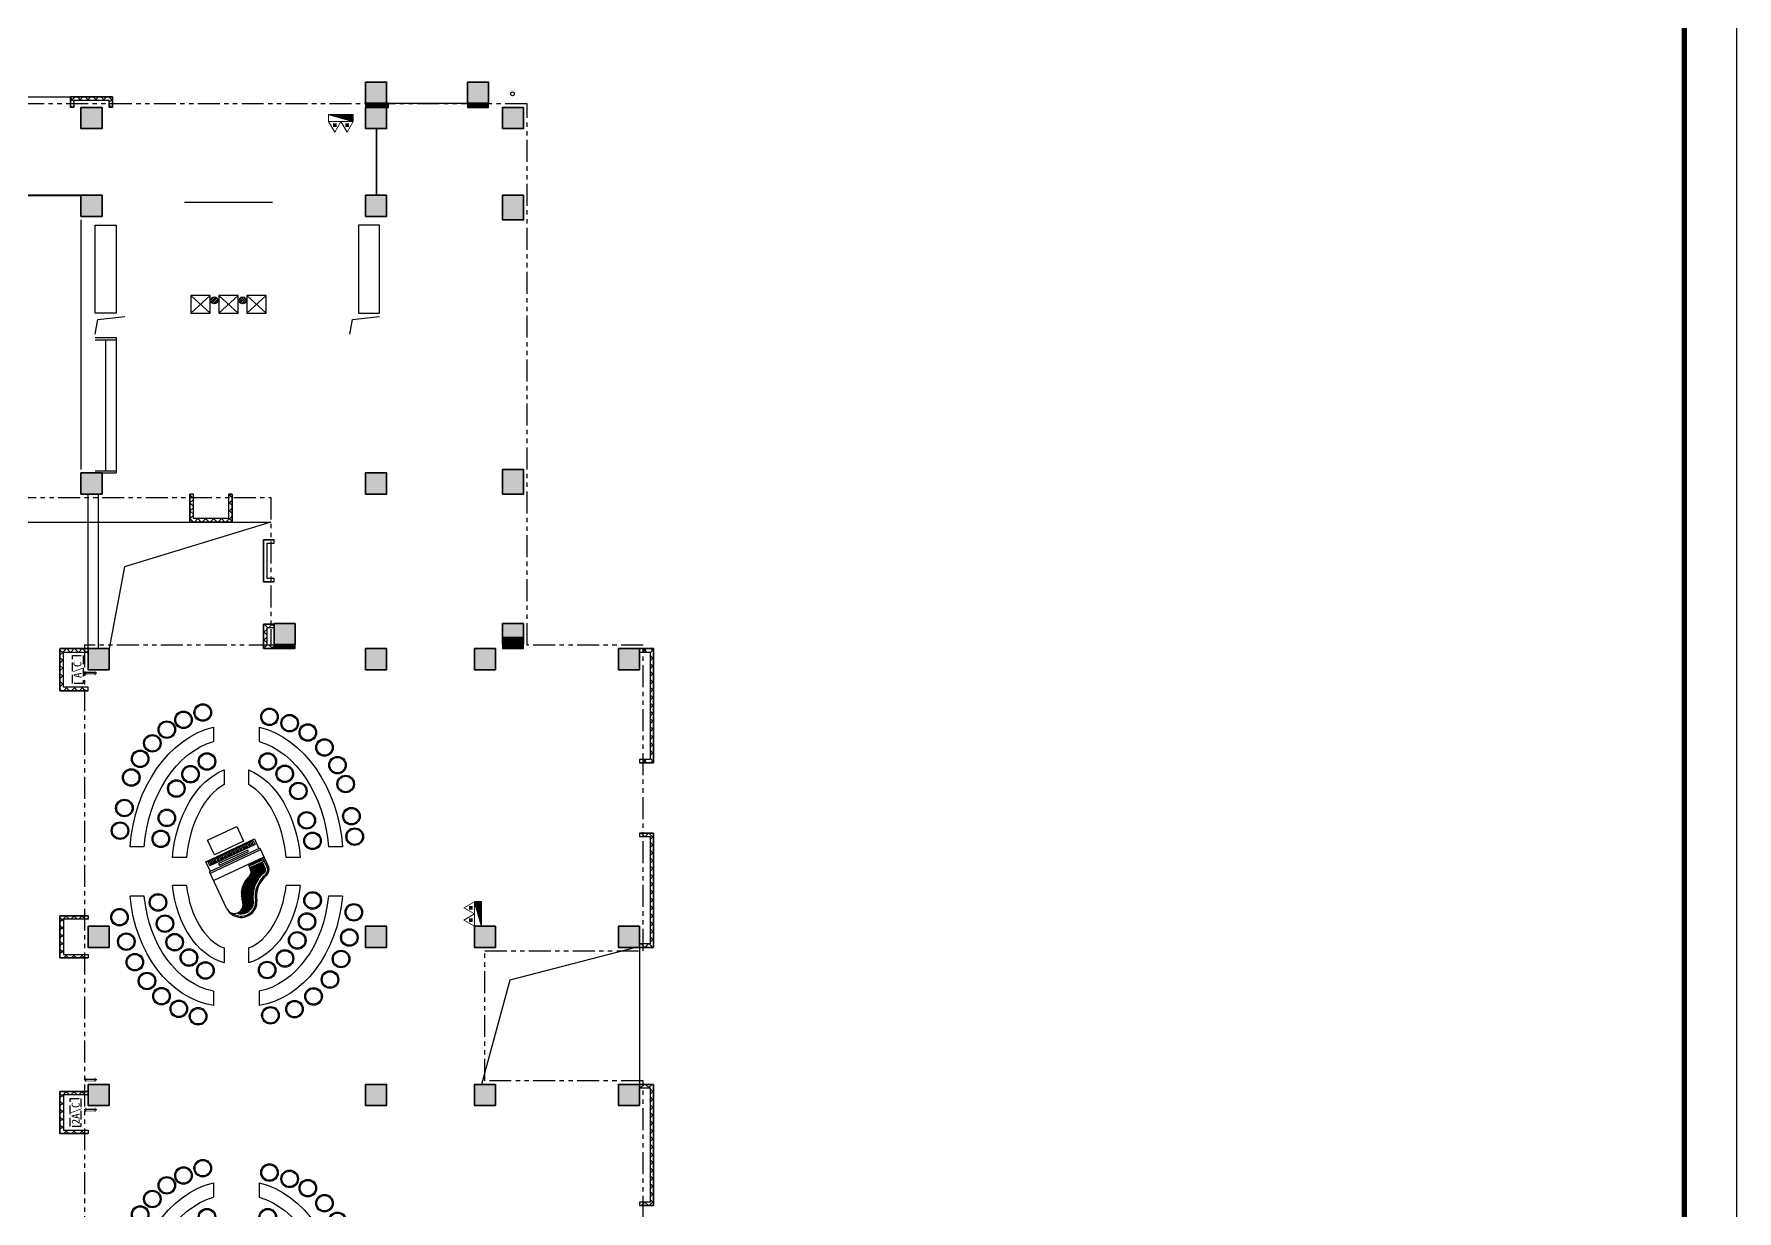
# Model space of a CAD drawing. Extents: x 196430 to 818205, y 904526 to 1974626.
# Drawn here: x 769727 to 818205, y 1511735 to 1545223 of the extents above; entities that cross this region are included whole.
import ezdxf

# ---------------------------------------------------------------- set-up
doc = ezdxf.new("R2010")
doc.units = 0
doc.header["$LTSCALE"] = 1000
doc.header["$MEASUREMENT"] = 0
for name, pattern in [('arch-1#教学楼$0$DASH', [0.35, 0.25, -0.1]), ('arch-1#教学楼$0$HIDDEN2', [4.7625, 3.175, -1.5875]), ('arch-1#教学楼$0$PHANTOM2', [1.25, 0.625, -0.125, 0.125, -0.125, 0.125, -0.125])]:
    doc.linetypes.add(name, pattern=pattern)
for name, color, linetype in [('arch', 8, 'Continuous'), ('arch-1#教学楼$0$1-家具', 8, 'Continuous'), ('arch-1#教学楼$0$_0', 8, 'Continuous'), ('arch-1#教学楼$0$A-FINI', 8, 'Continuous'), ('arch-1#教学楼$0$LATRINE', 8, 'Continuous'), ('arch-1#教学楼$0$LVTRY', 8, 'Continuous'), ('arch-1#教学楼$0$O-洞口', 8, 'Continuous'), ('arch-1#教学楼$0$WALL_METAL', 8, 'Continuous'), ('arch-1#教学楼$0$保温', 8, 'Continuous'), ('arch-1#教学楼$0$图层4', 8, 'Continuous'), ('arch-1#教学楼$0$挡烟垂壁', 8, 'Continuous'), ('arch-1#教学楼$0$条件', 8, 'Continuous'), ('arch-1#教学楼$0$柱填充', 8, 'Continuous'), ('arch-1#教学楼$0$污水标注', 8, 'Continuous'), ('arch-1#教学楼$0$设备标注', 8, 'Continuous'), ('FRAME', 7, 'Continuous')]:
    doc.layers.add(name, color=color, linetype=linetype)
for name, color, linetype, lineweight in [('arch-1#教学楼$0$AC', 8, 'arch-1#教学楼$0$HIDDEN2', 25), ('arch-1#教学楼$0$HV-fm', 8, 'Continuous', 18), ('arch-1#教学楼$0$PUB_TITLE', 8, 'Continuous', 25), ('arch-1#教学楼$0$WINDOW', 8, 'Continuous', 25), ('arch-1#教学楼$0$砼柱', 8, 'Continuous', 35), ('PUB_TITLE', 4, 'Continuous', 25)]:
    doc.layers.add(name, color=color, linetype=linetype, lineweight=lineweight)
doc.styles.add('arch-1#教学楼$0$_TCH_DYN', font='')
doc.styles.add('arch-1#教学楼$0$Standard', font='gbenor.shx', dxfattribs={"bigfont": 'gbcbig.shx'})
doc.styles.get('arch-1#教学楼$0$_TCH_DYN').set_extended_font_data('SimSun')
doc.linetypes.add('arch-1#教学楼$0$XH_LINE', pattern='A,2,-0.2,["XH",arch-1#教学楼$0$Standard,S=0.15,R=0,X=-0.15,Y=-0.08],-0.15', length=2.35)

# ---------------------------------------------------------------- blocks, each defined once
blk = doc.blocks.new('arch-1#教学楼$0$A$C229B5E25')
at = {"layer": 'arch-1#教学楼$0$LATRINE'}
for points in [[(0, 2150), (0, 1600), (500, 1600), (500, 2150), (0, 2150)], [(500, 2150), (0, 1600)], [(0, 2150), (500, 1600)], [(0, 1350), (0, 800), (500, 800), (500, 1350), (0, 1350)], [(500, 1350), (0, 800)], [(0, 1350), (500, 800)], [(0, 550), (0, 0), (500, 0), (500, 550), (0, 550)], [(500, 550), (0, 0)], [(0, 550), (500, 0)]]:
    blk.add_lwpolyline(points, dxfattribs=at)
blk = doc.blocks.new('arch-1#教学楼$0$GPS_ws_dlpm')
for p, q in [((-100, 9), (-9, 100)), ((-93, -37), (37, 93)), ((-71, -71), (71, 71)), ((-35, -94), (94, 35)), ((11, -99), (99, -11))]:
    blk.add_line(p, q)
blk.add_circle((0, 0), 100)
blk = doc.blocks.new('arch-1#教学楼$0$yyjs')
at = {"layer": 'arch-1#教学楼$0$1-家具'}
for p, q in [((6691023, 1324745), (6691023, 1324343)), ((6692423, 1324745), (6692423, 1324343)), ((6691323, 1323541), (6691323, 1323139)), ((6692123, 1323541), (6692123, 1323139)), ((6691061, 1322387), (6691590, 1322634)), ((6691314, 1322505), (6691981, 1321078)), ((6691330, 1322470), (6691606, 1322599)), ((6691378, 1322487), (6691424, 1322509)), ((6691424, 1322509), (6691614, 1322103)), ((6691449, 1322456), (6691633, 1322542)), ((6691708, 1322547), (6691461, 1322431)), ((6691736, 1322532), (6691471, 1322408)), ((6691755, 1322512), (6691482, 1322385)), ((6691772, 1322492), (6691493, 1322362)), ((6687611, 1322371), (6688017, 1322371)), ((6688830, 1322071), (6689249, 1322071)), ((6690795, 1322234), (6691072, 1322364)), ((6691441, 1320854), (6690795, 1322234)), ((6690840, 1322199), (6690955, 1322253)), ((6691442, 1320911), (6690840, 1322199)), ((6690859, 1322159), (6690974, 1322213)), ((6690878, 1322119), (6690993, 1322172)), ((6690896, 1322078), (6691012, 1322132)), ((6690915, 1322038), (6691030, 1322092)), ((6690934, 1321998), (6691049, 1322052)), ((6690953, 1321958), (6691068, 1322011)), ((6690955, 1322253), (6691557, 1320964)), ((6691061, 1322387), (6691728, 1320960)), ((6691107, 1322408), (6691774, 1320981)), ((6691155, 1322066), (6691109, 1322044)), ((6691109, 1322044), (6691496, 1321216)), ((6691542, 1321238), (6691155, 1322066)), ((6691357, 1322413), (6691403, 1322434)), ((6691415, 1322409), (6691369, 1322388)), ((6691568, 1322081), (6691378, 1322487)), ((6691425, 1322386), (6691379, 1322365)), ((6691436, 1322363), (6691390, 1322342)), ((6691447, 1322340), (6691401, 1322319)), ((6691458, 1322317), (6691412, 1322296)), ((6691468, 1322294), (6691422, 1322273)), ((6691479, 1322271), (6691433, 1322250)), ((6691490, 1322248), (6691444, 1322227)), ((6691501, 1322225), (6691455, 1322204)), ((6691511, 1322202), (6691465, 1322181)), ((6691522, 1322179), (6691476, 1322158)), ((6691533, 1322156), (6691487, 1322135)), ((6691544, 1322133), (6691498, 1322112)), ((6691790, 1322473), (6691504, 1322339)), ((6691554, 1322110), (6691508, 1322089)), ((6691809, 1322453), (6691514, 1322316)), ((6691565, 1322087), (6691519, 1322066)), ((6691522, 1322060), (6691635, 1322113)), ((6691828, 1322435), (6691525, 1322293)), ((6691848, 1322416), (6691536, 1322270)), ((6691870, 1322398), (6691547, 1322247)), ((6691892, 1322380), (6691557, 1322224)), ((6691915, 1322363), (6691568, 1322201)), ((6691939, 1322346), (6691579, 1322178)), ((6691964, 1322330), (6691590, 1322155)), ((6691990, 1322314), (6691600, 1322132)), ((6692017, 1322299), (6691611, 1322109)), ((6692046, 1322284), (6691740, 1322141)), ((6692076, 1322270), (6691785, 1322134)), ((6692107, 1322256), (6691817, 1322121)), ((6692140, 1322244), (6691842, 1322105)), ((6692175, 1322232), (6691863, 1322086)), ((6692212, 1322222), (6691881, 1322067)), ((6692252, 1322212), (6691900, 1322048)), ((6692295, 1322204), (6691921, 1322029)), ((6692341, 1322198), (6691943, 1322011)), ((6692392, 1322194), (6691965, 1321994)), ((6692450, 1322192), (6691990, 1321977)), ((6692517, 1322196), (6692015, 1321961)), ((6692599, 1322206), (6692042, 1321946)), ((6692653, 1322203), (6692071, 1321931)), ((6692690, 1322193), (6692102, 1321918)), ((6692722, 1322179), (6692134, 1321905)), ((6692750, 1322165), (6692170, 1321893)), ((6692775, 1322148), (6692208, 1321883)), ((6692798, 1322131), (6692250, 1321875)), ((6692818, 1322112), (6692297, 1321869)), ((6692837, 1322093), (6692350, 1321866)), ((6692853, 1322073), (6692415, 1321868)), ((6692868, 1322051), (6692502, 1321880)), ((6692881, 1322030), (6692630, 1321912)), ((6692893, 1322007), (6692688, 1321911)), ((6693897, 1322071), (6694316, 1322071)), ((6695129, 1322371), (6695536, 1322371)), ((6690972, 1321917), (6691087, 1321971)), ((6690991, 1321877), (6691106, 1321931)), ((6691009, 1321837), (6691124, 1321891)), ((6691028, 1321796), (6691143, 1321850)), ((6691047, 1321756), (6691162, 1321810)), ((6691066, 1321716), (6691181, 1321770)), ((6691085, 1321676), (6691200, 1321729)), ((6691104, 1321635), (6691219, 1321689)), ((6691122, 1321595), (6691237, 1321649)), ((6691141, 1321555), (6691256, 1321609)), ((6691160, 1321515), (6691275, 1321568)), ((6691179, 1321474), (6691294, 1321528)), ((6692902, 1321983), (6692732, 1321904)), ((6692911, 1321959), (6692767, 1321892)), ((6692917, 1321934), (6692796, 1321877)), ((6692922, 1321908), (6692820, 1321861)), ((6692924, 1321882), (6692841, 1321843)), ((6692925, 1321854), (6692859, 1321823)), ((6692924, 1321825), (6692874, 1321802)), ((6692920, 1321795), (6692887, 1321780)), ((6692912, 1321764), (6692897, 1321757)), ((6687611, 1321071), (6688017, 1321071)), ((6688830, 1321371), (6689249, 1321371)), ((6691198, 1321434), (6691313, 1321488)), ((6691216, 1321394), (6691332, 1321448)), ((6691235, 1321354), (6691350, 1321407)), ((6691254, 1321313), (6691369, 1321367)), ((6691273, 1321273), (6691388, 1321327)), ((6691292, 1321233), (6691407, 1321287)), ((6691311, 1321192), (6691426, 1321246)), ((6691329, 1321152), (6691444, 1321206)), ((6691348, 1321112), (6691463, 1321166)), ((6691367, 1321072), (6691482, 1321125)), ((6691386, 1321031), (6691501, 1321085)), ((6691405, 1320991), (6691520, 1321045)), ((6691496, 1321216), (6691542, 1321238)), ((6692763, 1321444), (6691728, 1320960)), ((6693897, 1321371), (6694316, 1321371)), ((6695129, 1321071), (6695536, 1321071)), ((6691424, 1320951), (6691539, 1321005)), ((6691717, 1320983), (6691441, 1320854)), ((6691442, 1320911), (6691557, 1320964)), ((6691323, 1320303), (6691323, 1319901)), ((6692123, 1320303), (6692123, 1319901)), ((6691023, 1319098), (6691023, 1318697)), ((6692423, 1319098), (6692423, 1318697))]:
    blk.add_line(p, q, dxfattribs=at)
for points in [[(6690982, 1322195), (6690913, 1322163)], [(6691020, 1322115), (6690951, 1322083)], [(6691057, 1322034), (6690988, 1322002)], [(6691076, 1321994), (6691007, 1321962)], [(6691098, 1321948), (6691029, 1321916)], [(6691133, 1321873), (6691063, 1321841)], [(6691170, 1321793), (6691101, 1321760)], [(6691192, 1321747), (6691123, 1321714)], [(6691229, 1321666), (6691160, 1321634)], [(6691264, 1321591), (6691195, 1321559)], [(6691283, 1321551), (6691214, 1321519)], [(6691302, 1321511), (6691233, 1321479)], [(6691342, 1321425), (6691273, 1321392)], [(6691377, 1321350), (6691308, 1321318)], [(6691399, 1321304), (6691330, 1321272)], [(6691436, 1321223), (6691367, 1321191)], [(6691471, 1321148), (6691402, 1321116)], [(6691493, 1321102), (6691424, 1321070)], [(6691528, 1321028), (6691459, 1320995)]]:
    blk.add_lwpolyline(points, dxfattribs=at)
blk.add_lwpolyline([(6690829, 1320904), (6690441, 1321732), (6690856, 1321926), (6691243, 1321098)], close=True, dxfattribs=at)
for centre, radius in [((6689232, 1324834), 250), ((6689232, 1324834), 220), ((6690147, 1324998), 250), ((6690147, 1324998), 220), ((6690728, 1325092), 250), ((6690728, 1325092), 220), ((6692881, 1325066), 250), ((6692881, 1325066), 220), ((6693599, 1324940), 250), ((6693599, 1324940), 220), ((6694210, 1324703), 250), ((6694210, 1324703), 220), ((6688193, 1324230), 250), ((6688193, 1324230), 220), ((6688693, 1324601), 250), ((6688693, 1324601), 220), ((6694795, 1324388), 250), ((6694795, 1324388), 220), ((6687765, 1323758), 250), ((6687765, 1323758), 220), ((6690265, 1323726), 250), ((6690265, 1323726), 220), ((6690848, 1323891), 250), ((6690848, 1323891), 220), ((6692543, 1323892), 250), ((6692543, 1323892), 220), ((6693146, 1323732), 250), ((6693146, 1323732), 220), ((6695275, 1323920), 250), ((6695275, 1323920), 220), ((6687501, 1323238), 250), ((6689430, 1323487), 250), ((6689430, 1323487), 220), ((6693681, 1323456), 250), ((6693681, 1323456), 220), ((6695636, 1323377), 250), ((6695636, 1323377), 220), ((6687501, 1323238), 220), ((6688942, 1323100), 250), ((6688942, 1323100), 220), ((6694194, 1323106), 250), ((6694194, 1323106), 220), ((6687321, 1322665), 250), ((6687321, 1322665), 220), ((6688591, 1322616), 250), ((6688591, 1322616), 220), ((6694523, 1322600), 250), ((6694523, 1322600), 220), ((6695812, 1322692), 250), ((6695812, 1322692), 220), ((6688590, 1320886), 250), ((6688590, 1320886), 220), ((6694536, 1320841), 250), ((6694536, 1320841), 220), ((6687197, 1320766), 250), ((6687197, 1320766), 220), ((6688953, 1320416), 250), ((6688953, 1320416), 220), ((6694170, 1320372), 250), ((6694170, 1320372), 220), ((6695840, 1320633), 250), ((6695840, 1320633), 220), ((6687405, 1320216), 250), ((6687405, 1320216), 220), ((6689361, 1320015), 250), ((6689361, 1320015), 220), ((6693733, 1319966), 250), ((6693733, 1319966), 220), ((6695628, 1320083), 250), ((6695628, 1320083), 220), ((6687684, 1319743), 250), ((6687684, 1319743), 220), ((6690196, 1319744), 250), ((6690196, 1319744), 220), ((6690791, 1319571), 250), ((6690791, 1319571), 220), ((6692600, 1319492), 250), ((6692600, 1319492), 220), ((6693205, 1319690), 250), ((6693205, 1319690), 220), ((6695268, 1319590), 250), ((6695268, 1319590), 220), ((6688073, 1319331), 250), ((6688073, 1319331), 220), ((6688513, 1318983), 250), ((6688513, 1318983), 220), ((6694835, 1319178), 250), ((6694835, 1319178), 220), ((6689047, 1318730), 250), ((6689047, 1318730), 220), ((6689914, 1318535), 250), ((6689914, 1318535), 220), ((6690557, 1318411), 250), ((6690557, 1318411), 220), ((6693022, 1318396), 250), ((6693022, 1318396), 220), ((6693716, 1318590), 250), ((6693716, 1318590), 220), ((6694300, 1318833), 250), ((6694300, 1318833), 220)]:
    blk.add_circle(centre, radius, dxfattribs=at)
for centre, radius, start, end in [((6691677, 1322453), 200, 43.8963, 115.6065), ((6691677, 1322453), 162, 43.8963, 115.6065), ((6691677, 1322453), 98.6, 43.8963, 115.6065), ((6692439, 1323084), 891, 218.4871, 279.3279), ((6692439, 1323084), 828, 218.4871, 279.3279), ((6692439, 1323084), 790, 218.4871, 279.3279), ((6691733, 1321959), 182, 47.1632, 122.4369), ((6692361, 1322540), 674, 221.1376, 287.1175), ((6692615, 1322004), 305, 72.5245, 99.1506), ((6692615, 1322004), 267, 72.5245, 99.1506), ((6692615, 1322004), 203, 72.5245, 99.1506), ((6692570, 1321858), 356, 340.1634, 72.5245), ((6692570, 1321858), 419, 323.5037, 72.5245), ((6692570, 1321858), 457, 295.0561, 72.5245), ((6692654, 1321656), 257, 82.5708, 111.5629), ((6692671, 1321669), 243, 292.2985, 86.079)]:
    blk.add_arc(centre, radius, start, end, dxfattribs=at)
at = {"layer": 'arch-1#教学楼$0$1-家具', "extrusion": (-1.05542e-28, 4.81219e-25, -1)}
for centre, major_axis, ratio, start_param, end_param in [((6691236, 1321959), (3682, 235), 0.75721, 3.373314, 4.702891), ((6692023, 1322021), (3541, 0), 0.774158, -1.457598, -0.12802), ((6691244, 1321962), (3297, 197), 0.723988, 3.395469, 4.688533), ((6692023, 1322021), (3141, 0), 0.745399, -1.443108, -0.150044), ((6691561, 1321667), (2823, 149), 0.66699, 3.435792, 4.663321), ((6691723, 1321721), (2641, 0), 0.697201, -1.418763, -0.191234), ((6691236, 1321483), (-3682, 235), 0.75721, -1.561298, -0.231721), ((6691244, 1321480), (-3297, 197), 0.723988, -1.546941, -0.253877), ((6691561, 1321774), (-2823, 149), 0.66699, -1.521728, -0.294199), ((6691723, 1321721), (2641, 0), 0.697201, 0.191234, 1.418763), ((6692023, 1321421), (-3141, 0), 0.745399, 3.291637, 4.584701), ((6692023, 1321421), (3541, 0), 0.774158, 0.12802, 1.457598)]:
    blk.add_ellipse(centre, major_axis=major_axis, ratio=ratio, start_param=start_param, end_param=end_param, dxfattribs=at)
at = {"layer": 'arch-1#教学楼$0$1-家具'}
for centre, major_axis, ratio, start_param, end_param in [((6691585, 1321675), (2458, 111), 0.601183, 1.650159, 2.796248), ((6691723, 1321721), (2241, 0), 0.643157, 0.245268, 1.391356), ((6691585, 1321767), (-2458, 111), 0.601183, 0.345345, 1.491434), ((6691723, 1321721), (-2241, 0), 0.643157, 1.750236, 2.896325)]:
    blk.add_ellipse(centre, major_axis=major_axis, ratio=ratio, start_param=start_param, end_param=end_param, dxfattribs=at)
blk = doc.blocks.new('arch-1#教学楼$0$kk')
for p, q in [((867740, -260999), (867665, -260999)), ((867740, -261257), (867665, -261257)), ((867703, -261309), (867703, -260947))]:
    blk.add_line(p, q)
at = {"const_width": 10}
for points in [[(867635, -260999), (867665, -260999), (867665, -261257), (867635, -261257)], [(867770, -260999), (867740, -260999), (867740, -261257), (867770, -261257)]]:
    blk.add_lwpolyline(points, dxfattribs=at)
blk = doc.blocks.new('arch-1#教学楼$0$3-5zhw')
at = {"layer": 'arch-1#教学楼$0$柱填充'}
h = blk.add_hatch(color=251, dxfattribs=at)
h.dxf.hatch_style = 1
h.paths.add_polyline_path([(6753676, 518760), (6753076, 518760), (6753076, 518060), (6753676, 518060)])
h.paths.add_polyline_path([(6753676, 521460), (6753076, 521460), (6753076, 520860), (6753676, 520860)])
h.paths.add_polyline_path([(6759576, 521460), (6758976, 521460), (6758976, 520860), (6759576, 520860)])
h.paths.add_polyline_path([(6762476, 521460), (6761876, 521460), (6761876, 520860), (6762476, 520860)])
h.paths.add_polyline_path([(6765776, 521460), (6765176, 521460), (6765176, 520860), (6765776, 520860)])
h.paths.add_polyline_path([(6762476, 518760), (6761876, 518760), (6761876, 518060), (6762476, 518060)])
h.paths.add_polyline_path([(6765776, 518760), (6765176, 518760), (6765176, 518060), (6765776, 518060)])
h.paths.add_polyline_path([(6765776, 510960), (6765176, 510960), (6765176, 510260), (6765776, 510260)])
h.paths.add_polyline_path([(6775076, 510960), (6774476, 510960), (6774476, 510260), (6775076, 510260)])
h.paths.add_polyline_path([(6775076, 521460), (6774476, 521460), (6774476, 520860), (6775076, 520860)])
h.paths.add_polyline_path([(6775076, 518760), (6774476, 518760), (6774476, 518060), (6775076, 518060)])
h.paths.add_polyline_path([(6784376, 521460), (6783776, 521460), (6783776, 520860), (6784376, 520860)])
h.paths.add_polyline_path([(6784376, 518760), (6783776, 518760), (6783776, 518060), (6784376, 518060)])
h.paths.add_polyline_path([(6784376, 510960), (6783776, 510960), (6783776, 510260), (6784376, 510260)])
h.paths.add_polyline_path([(6793676, 521460), (6793076, 521460), (6793076, 520860), (6793676, 520860)])
h.paths.add_polyline_path([(6793676, 518760), (6793076, 518760), (6793076, 518060), (6793676, 518060)])
h.paths.add_polyline_path([(6793676, 510960), (6793076, 510960), (6793076, 510260), (6793676, 510260)])
h.paths.add_polyline_path([(6802976, 521460), (6802376, 521460), (6802376, 520860), (6802976, 520860)])
h.paths.add_polyline_path([(6802976, 518760), (6802376, 518760), (6802376, 518160), (6802976, 518160)])
h.paths.add_polyline_path([(6802776, 510860), (6802176, 510860), (6802176, 510260), (6802776, 510260)])
h.paths.add_polyline_path([(6808876, 510760), (6808376, 510760), (6808376, 510260), (6808876, 510260)])
h.paths.add_polyline_path([(6808776, 518760), (6808176, 518760), (6808176, 518160), (6808776, 518160)])
h.paths.add_polyline_path([(6808876, 513510), (6808126, 513510), (6808126, 512760), (6808876, 512760)])
h.paths.add_polyline_path([(6808776, 521460), (6808176, 521460), (6808176, 520860), (6808776, 520860)])
h.paths.add_polyline_path([(6812376, 513260), (6811876, 513260), (6811876, 512760), (6812376, 512760)])
h.paths.add_polyline_path([(6814176, 518960), (6813576, 518960), (6813576, 518360), (6814176, 518360)])
h.paths.add_polyline_path([(6814176, 510760), (6813676, 510760), (6813676, 510260), (6814176, 510260)])
h.paths.add_polyline_path([(6818276, 519310), (6817526, 519310), (6817526, 518560), (6818276, 518560)])
h.paths.add_polyline_path([(6803176, 525960), (6802576, 525960), (6802576, 525360), (6803176, 525360)])
h.paths.add_polyline_path([(6811076, 525960), (6810476, 525960), (6810476, 525360), (6811076, 525360)])
h.paths.add_polyline_path([(6814176, 525960), (6813576, 525960), (6813576, 525360), (6814176, 525360)])
h.paths.add_polyline_path([(6818276, 525860), (6817776, 525860), (6817776, 525360), (6818276, 525360)])
h.paths.add_polyline_path([(6759576, 529540), (6758976, 529540), (6758976, 528940), (6759576, 528940)])
h.paths.add_polyline_path([(6762476, 529540), (6761876, 529540), (6761876, 528940), (6762476, 528940)])
h.paths.add_polyline_path([(6803176, 531740), (6802576, 531740), (6802576, 531140), (6803176, 531140)])
h.paths.add_polyline_path([(6818276, 531740), (6817776, 531740), (6817776, 531240), (6818276, 531240)])
h.paths.add_polyline_path([(6811076, 531740), (6810476, 531740), (6810476, 531140), (6811076, 531140)])
h.paths.add_polyline_path([(6814176, 531740), (6813576, 531740), (6813576, 531140), (6814176, 531140)])
h.paths.add_polyline_path([(6753676, 510960), (6753076, 510960), (6753076, 510260), (6753676, 510260)])
h.paths.add_polyline_path([(6762476, 510960), (6761876, 510960), (6761876, 510260), (6762476, 510260)])
h.paths.add_polyline_path([(6814176, 521460), (6813576, 521460), (6813576, 520860), (6814176, 520860)])
h.paths.add_polyline_path([(6802576, 532460), (6802576, 531860), (6803176, 531860), (6803176, 532460)])
h.paths.add_polyline_path([(6810476, 532460), (6810476, 531860), (6811076, 531860), (6811076, 532460)])
h.paths.add_polyline_path([(6813576, 532460), (6813576, 531860), (6814176, 531860), (6814176, 532460)])
h.paths.add_polyline_path([(6813576, 537160), (6813576, 536560), (6814176, 536560), (6814176, 537160)])
h.paths.add_polyline_path([(6817676, 537160), (6817676, 536560), (6818276, 536560), (6818276, 537160)])
h.paths.add_polyline_path([(6814176, 545260), (6813576, 545260), (6813576, 544660), (6814176, 544660)])
h.paths.add_polyline_path([(6818276, 545260), (6817676, 545260), (6817676, 544660), (6818276, 544660)])
h.paths.add_polyline_path([(6814176, 549760), (6813576, 549760), (6813576, 549160), (6814176, 549160)])
h.paths.add_polyline_path([(6818276, 549760), (6817676, 549760), (6817676, 549160), (6818276, 549160)])
h.paths.add_polyline_path([(6813576, 557660), (6813576, 557060), (6814176, 557060), (6814176, 557660)])
h.paths.add_polyline_path([(6817676, 557660), (6817676, 557060), (6818276, 557060), (6818276, 557660)])
h.paths.add_polyline_path([(6759576, 554060), (6758976, 554060), (6758976, 553460), (6759576, 553460)])
h.paths.add_polyline_path([(6765176, 545460), (6765776, 545460), (6765776, 546060), (6765176, 546060)])
h.paths.add_polyline_path([(6759576, 546060), (6758976, 546060), (6758976, 545460), (6759576, 545460)])
h.paths.add_polyline_path([(6765176, 537460), (6765776, 537460), (6765776, 538060), (6765176, 538060)])
h.paths.add_polyline_path([(6759576, 538060), (6758976, 538060), (6758976, 537460), (6759576, 537460)])
h.paths.add_polyline_path([(6759576, 530260), (6758976, 530260), (6758976, 529660), (6759576, 529660)])
h.paths.add_polyline_path([(6761876, 545460), (6762476, 545460), (6762476, 546060), (6761876, 546060)])
h.paths.add_polyline_path([(6761876, 537460), (6762476, 537460), (6762476, 538060), (6761876, 538060)])
h.paths.add_polyline_path([(6761876, 553460), (6762476, 553460), (6762476, 554060), (6761876, 554060)])
h.paths.add_polyline_path([(6761876, 529660), (6762476, 529660), (6762476, 530260), (6761876, 530260)])
h.paths.add_polyline_path([(6810476, 573780), (6810476, 573180), (6811076, 573180), (6811076, 573780)])
h.paths.add_polyline_path([(6808426, 581760), (6807826, 581760), (6807826, 581160), (6808426, 581160)])
h.paths.add_polyline_path([(6811076, 581760), (6810476, 581760), (6810476, 581160), (6811076, 581160)])
h.paths.add_polyline_path([(6813976, 581760), (6813376, 581760), (6813376, 581160), (6813976, 581160)])
h.paths.add_polyline_path([(6808426, 590160), (6807826, 590160), (6807826, 589560), (6808426, 589560)])
h.paths.add_polyline_path([(6811076, 590160), (6810476, 590160), (6810476, 589560), (6811076, 589560)])
h.paths.add_polyline_path([(6813976, 590160), (6813376, 590160), (6813376, 589560), (6813976, 589560)])
h.paths.add_polyline_path([(6810476, 598140), (6810476, 597540), (6811076, 597540), (6811076, 598140)])
h.paths.add_polyline_path([(6808476, 558380), (6807876, 558380), (6807876, 557780), (6808476, 557780)])
h.paths.add_polyline_path([(6814976, 558380), (6814376, 558380), (6814376, 557780), (6814976, 557780)])
h.paths.add_polyline_path([(6814976, 562760), (6814376, 562760), (6814376, 562060), (6814976, 562060)])
h.paths.add_polyline_path([(6811076, 562660), (6810476, 562660), (6810476, 562060), (6811076, 562060)])
h.paths.add_polyline_path([(6799676, 562760), (6799076, 562760), (6799076, 562060), (6799676, 562060)])
h.paths.add_polyline_path([(6802976, 562660), (6802376, 562660), (6802376, 562060), (6802976, 562060)])
h.paths.add_polyline_path([(6802976, 573060), (6802376, 573060), (6802376, 572460), (6802976, 572460)])
h.paths.add_polyline_path([(6802976, 570560), (6802376, 570560), (6802376, 569960), (6802976, 569960)])
h.paths.add_polyline_path([(6799676, 573060), (6799076, 573060), (6799076, 572460), (6799676, 572460)])
h.paths.add_polyline_path([(6799676, 570560), (6799076, 570560), (6799076, 569860), (6799676, 569860)])
h.paths.add_polyline_path([(6790376, 573060), (6789776, 573060), (6789776, 572460), (6790376, 572460)])
h.paths.add_polyline_path([(6790376, 570560), (6789776, 570560), (6789776, 569860), (6790376, 569860)])
h.paths.add_polyline_path([(6790376, 562760), (6789776, 562760), (6789776, 562060), (6790376, 562060)])
h.paths.add_polyline_path([(6811076, 570560), (6810476, 570560), (6810476, 569960), (6811076, 569960)])
h.paths.add_polyline_path([(6814976, 570560), (6814376, 570560), (6814376, 569860), (6814976, 569860)])
h.paths.add_polyline_path([(6811076, 573060), (6810476, 573060), (6810476, 572460), (6811076, 572460)])
h.paths.add_polyline_path([(6814976, 573060), (6814376, 573060), (6814376, 572460), (6814976, 572460)])
h.paths.add_polyline_path([(6781076, 573060), (6780476, 573060), (6780476, 572460), (6781076, 572460)])
h.paths.add_polyline_path([(6781076, 570560), (6780476, 570560), (6780476, 569860), (6781076, 569860)])
h.paths.add_polyline_path([(6781076, 562760), (6780476, 562760), (6780476, 562060), (6781076, 562060)])
h.paths.add_polyline_path([(6771776, 573060), (6771176, 573060), (6771176, 572460), (6771776, 572460)])
h.paths.add_polyline_path([(6771776, 570560), (6771176, 570560), (6771176, 569860), (6771776, 569860)])
h.paths.add_polyline_path([(6771776, 562760), (6771176, 562760), (6771176, 562060), (6771776, 562060)])
h.paths.add_polyline_path([(6762476, 573060), (6761876, 573060), (6761876, 572460), (6762476, 572460)])
h.paths.add_polyline_path([(6762476, 570560), (6761876, 570560), (6761876, 569860), (6762476, 569860)])
h.paths.add_polyline_path([(6762476, 562760), (6761876, 562760), (6761876, 562060), (6762476, 562060)])
h.paths.add_polyline_path([(6759476, 562560), (6758976, 562560), (6758976, 562060), (6759476, 562060)])
h.paths.add_polyline_path([(6756777, 570560), (6756177, 570560), (6756177, 569960), (6756777, 569960)])
h.paths.add_polyline_path([(6756777, 562660), (6756177, 562660), (6756177, 562060), (6756777, 562060)])
h.paths.add_polyline_path([(6753676, 570560), (6753076, 570560), (6753076, 569860), (6753676, 569860)])
h.paths.add_polyline_path([(6753676, 573060), (6753076, 573060), (6753076, 572460), (6753676, 572460)])
h.paths.add_polyline_path([(6753676, 562760), (6753076, 562760), (6753076, 562060), (6753676, 562060)])
h.paths.add_polyline_path([(6759576, 554780), (6758976, 554780), (6758976, 554180), (6759576, 554180)])
h.paths.add_polyline_path([(6762476, 554780), (6761876, 554780), (6761876, 554180), (6762476, 554180)])
h.paths.add_polyline_path([(6811076, 601860), (6810476, 601860), (6810476, 601260), (6811076, 601260)])
h.paths.add_polyline_path([(6814176, 601860), (6813576, 601860), (6813576, 601260), (6814176, 601260)])
h.paths.add_polyline_path([(6818278, 601860), (6817678, 601860), (6817678, 601260), (6818278, 601260)])
h.paths.add_polyline_path([(6803176, 601860), (6802576, 601860), (6802576, 601260), (6803176, 601260)])
h.paths.add_polyline_path([(6803176, 608060), (6802576, 608060), (6802576, 607460), (6803176, 607460)])
h.paths.add_polyline_path([(6811076, 608060), (6810476, 608060), (6810476, 607460), (6811076, 607460)])
h.paths.add_polyline_path([(6814176, 608260), (6813576, 608260), (6813576, 607660), (6814176, 607660)])
h.paths.add_polyline_path([(6818276, 608260), (6817676, 608260), (6817676, 607660), (6818276, 607660)])
h.paths.add_polyline_path([(6803176, 614060), (6802576, 614060), (6802576, 613460), (6803176, 613460)])
h.paths.add_polyline_path([(6811076, 614260), (6810476, 614260), (6810476, 613660), (6811076, 613660)])
h.paths.add_polyline_path([(6818276, 614260), (6817676, 614260), (6817676, 613660), (6818276, 613660)])
h.paths.add_polyline_path([(6802976, 619960), (6802376, 619960), (6802376, 619260), (6802976, 619260)])
h.paths.add_polyline_path([(6802976, 627960), (6802376, 627960), (6802376, 627260), (6802976, 627260)])
h.paths.add_polyline_path([(6806876, 627960), (6806276, 627960), (6806276, 627260), (6806876, 627260)])
h.paths.add_polyline_path([(6806876, 630460), (6806276, 630460), (6806276, 629860), (6806876, 629860)])
h.paths.add_polyline_path([(6802976, 630460), (6802376, 630460), (6802376, 629860), (6802976, 629860)])
h.paths.add_polyline_path([(6816476, 627960), (6815876, 627960), (6815876, 627260), (6816476, 627260)])
h.paths.add_polyline_path([(6816476, 630460), (6815876, 630460), (6815876, 629760), (6816476, 629760)])
h.paths.add_polyline_path([(6816476, 619860), (6815876, 619860), (6815876, 619260), (6816476, 619260)])
h.paths.add_polyline_path([(6818276, 619860), (6817676, 619860), (6817676, 619260), (6818276, 619260)])
h.paths.add_polyline_path([(6811076, 619860), (6810476, 619860), (6810476, 619260), (6811076, 619260)])
h.paths.add_polyline_path([(6806876, 619860), (6806276, 619860), (6806276, 619260), (6806876, 619260)])
h.paths.add_polyline_path([(6793676, 630460), (6793076, 630460), (6793076, 629860), (6793676, 629860)])
h.paths.add_polyline_path([(6793676, 627960), (6793076, 627960), (6793076, 627260), (6793676, 627260)])
h.paths.add_polyline_path([(6793676, 619960), (6793076, 619960), (6793076, 619260), (6793676, 619260)])
h.paths.add_polyline_path([(6784376, 630460), (6783776, 630460), (6783776, 629860), (6784376, 629860)])
h.paths.add_polyline_path([(6784376, 627960), (6783776, 627960), (6783776, 627260), (6784376, 627260)])
h.paths.add_polyline_path([(6784376, 619960), (6783776, 619960), (6783776, 619260), (6784376, 619260)])
h.paths.add_polyline_path([(6775076, 630460), (6774476, 630460), (6774476, 629860), (6775076, 629860)])
h.paths.add_polyline_path([(6775076, 627960), (6774476, 627960), (6774476, 627260), (6775076, 627260)])
h.paths.add_polyline_path([(6775076, 619960), (6774476, 619960), (6774476, 619260), (6775076, 619260)])
h.paths.add_polyline_path([(6765776, 630460), (6765176, 630460), (6765176, 629860), (6765776, 629860)])
h.paths.add_polyline_path([(6765776, 627960), (6765176, 627960), (6765176, 627260), (6765776, 627260)])
h.paths.add_polyline_path([(6765776, 619960), (6765176, 619960), (6765176, 619260), (6765776, 619260)])
h.paths.add_polyline_path([(6762476, 630460), (6761876, 630460), (6761876, 629860), (6762476, 629860)])
h.paths.add_polyline_path([(6762476, 627960), (6761876, 627960), (6761876, 627260), (6762476, 627260)])
h.paths.add_polyline_path([(6762476, 619960), (6761876, 619960), (6761876, 619260), (6762476, 619260)])
h.paths.add_polyline_path([(6753676, 627960), (6753076, 627960), (6753076, 627260), (6753676, 627260)])
h.paths.add_polyline_path([(6753676, 630460), (6753076, 630460), (6753076, 629760), (6753676, 629760)])
h.paths.add_polyline_path([(6814176, 614260), (6813576, 614260), (6813576, 613660), (6814176, 613660)])
h.paths.add_polyline_path([(6753676, 619960), (6753076, 619960), (6753076, 619260), (6753676, 619260)])
h.paths.add_polyline_path([(6813376, 573780), (6813376, 573180), (6813976, 573180), (6813976, 573780)])
h.paths.add_polyline_path([(6813376, 598140), (6813376, 597540), (6813976, 597540), (6813976, 598140)])
h.paths.add_polyline_path([(6802576, 537160), (6802576, 536560), (6803176, 536560), (6803176, 537160)])
h.paths.add_polyline_path([(6802576, 545260), (6802576, 544660), (6803176, 544660), (6803176, 545260)])
h.paths.add_polyline_path([(6802576, 549760), (6802576, 549160), (6803176, 549160), (6803176, 549760)])
h.paths.add_polyline_path([(6802576, 557660), (6802576, 557060), (6803176, 557060), (6803176, 557660)])
h.paths.add_polyline_path([(6810476, 537160), (6810476, 536560), (6811076, 536560), (6811076, 537160)])
h.paths.add_polyline_path([(6810476, 545260), (6810476, 544660), (6811076, 544660), (6811076, 545260)])
h.paths.add_polyline_path([(6810476, 549760), (6810476, 549160), (6811076, 549160), (6811076, 549760)])
h.paths.add_polyline_path([(6810476, 557660), (6810476, 557060), (6811076, 557060), (6811076, 557660)])
at = {"layer": 'arch-1#教学楼$0$砼柱', "lineweight": 35}
for points in [[(6810476, 573780), (6810476, 573180), (6811076, 573180), (6811076, 573780)], [(6813376, 573780), (6813376, 573180), (6813976, 573180), (6813976, 573780)], [(6802976, 573060), (6802376, 573060), (6802376, 572460), (6802976, 572460)], [(6811076, 573060), (6810476, 573060), (6810476, 572460), (6811076, 572460)], [(6814976, 573060), (6814376, 573060), (6814376, 572460), (6814976, 572460)], [(6802976, 570560), (6802376, 570560), (6802376, 569960), (6802976, 569960)], [(6811076, 570560), (6810476, 570560), (6810476, 569960), (6811076, 569960)], [(6814976, 570560), (6814376, 570560), (6814376, 569860), (6814976, 569860)], [(6802976, 562660), (6802376, 562660), (6802376, 562060), (6802976, 562060)], [(6811076, 562660), (6810476, 562660), (6810476, 562060), (6811076, 562060)], [(6814976, 562760), (6814376, 562760), (6814376, 562060), (6814976, 562060)], [(6808476, 558380), (6807876, 558380), (6807876, 557780), (6808476, 557780)], [(6814976, 558380), (6814376, 558380), (6814376, 557780), (6814976, 557780)], [(6802576, 557660), (6802576, 557060), (6803176, 557060), (6803176, 557660)], [(6810476, 557660), (6810476, 557060), (6811076, 557060), (6811076, 557660)], [(6813576, 557660), (6813576, 557060), (6814176, 557060), (6814176, 557660)], [(6817676, 557660), (6817676, 557060), (6818276, 557060), (6818276, 557660)], [(6802576, 549760), (6802576, 549160), (6803176, 549160), (6803176, 549760)], [(6810476, 549760), (6810476, 549160), (6811076, 549160), (6811076, 549760)], [(6814176, 549760), (6813576, 549760), (6813576, 549160), (6814176, 549160)], [(6818276, 549760), (6817676, 549760), (6817676, 549160), (6818276, 549160)], [(6802576, 545260), (6802576, 544660), (6803176, 544660), (6803176, 545260)], [(6810476, 545260), (6810476, 544660), (6811076, 544660), (6811076, 545260)], [(6814176, 545260), (6813576, 545260), (6813576, 544660), (6814176, 544660)], [(6818276, 545260), (6817676, 545260), (6817676, 544660), (6818276, 544660)]]:
    blk.add_lwpolyline(points, close=True, dxfattribs=at)
blk = doc.blocks.new('arch-1#教学楼$0$wetwertyr')
at = {"layer": 'arch-1#教学楼$0$AC', "linetype": 'arch-1#教学楼$0$DASH'}
blk.add_lwpolyline([(7654325, 2471000), (7655125, 2471000), (7655125, 2470700), (7654325, 2470700)], close=True, dxfattribs=at)
at = {"layer": 'arch-1#教学楼$0$AC', "style": 'arch-1#教学楼$0$_TCH_DYN'}
blk.add_text('A\\C', height=227.8, dxfattribs=at).set_placement((7654485, 2470743))
blk = doc.blocks.new('arch-1#教学楼$0$ysg222')
at = {"layer": 'arch-1#教学楼$0$设备标注'}
blk.add_circle((5336660, 221621), 55, dxfattribs=at)
blk = doc.blocks.new('arch-1#教学楼$0$WEQWESDA')
at = {"layer": 'arch-1#教学楼$0$HV-fm'}
h = blk.add_hatch(dxfattribs=at)
h.set_pattern_fill('ANSI31', angle=270, style=0)
h.set_pattern_definition([(315, (-693696.34586, 2541731.43045), (0.088388347648, 0.088388347648), [])])
edge = h.paths.add_edge_path()
edge.add_line((477846, 567113), (477846, 566912))
edge.add_line((477846, 566912), (478546, 566913))
edge.add_line((478546, 566913), (477846, 567113))
at = {"layer": 'arch-1#教学楼$0$HV-fm', "color": 7}
for p, q in [((477846, 567113), (477846, 566913)), ((477846, 567113), (478546, 566913)), ((478546, 567113), (477847, 567113)), ((478546, 567113), (478546, 566913))]:
    blk.add_line(p, q, dxfattribs=at)
at = {"layer": 'arch-1#教学楼$0$HV-fm', "color": 7, "linetype": 'arch-1#教学楼$0$XH_LINE', "ltscale": 1.5}
blk.add_lwpolyline([(478546, 566913), (477846, 566913)], dxfattribs=at)
blk = doc.blocks.new('arch-1#教学楼$0$37')
at = {"linetype": 'Continuous'}
for p, q in [((350, 606), (0, 0)), ((0, 0), (700, 0)), ((700, 0), (350, 606))]:
    blk.add_line(p, q, dxfattribs=at)
at = {"linetype": 'Continuous', "const_width": 210}
blk.add_lwpolyline([(455, 202), (245, 202)], dxfattribs=at)
blk = doc.blocks.new('arch-1#教学楼$0$WERWERSGFDFGFG')
at = {"layer": 'arch-1#教学楼$0$HV-fm', "color": 7, "linetype": 'arch-1#教学楼$0$XH_LINE', "ltscale": 1.5, "xscale": 0.5, "yscale": 0.5, "zscale": 0.5}
for p in [(477846, 567426), (478196, 567426)]:
    blk.add_blockref('arch-1#教学楼$0$37', p, dxfattribs=at)
blk = doc.blocks.new('arch-1#教学楼$0$xfs3')
at = {"layer": 'arch-1#教学楼$0$WINDOW', "rotation": 180.0000000020516}
for name, p in [('arch-1#教学楼$0$WERWERSGFDFGFG', (4987631, 1064524)), ('arch-1#教学楼$0$WEQWESDA', (4987632, 1064211))]:
    blk.add_blockref(name, p, dxfattribs=at)
at = {"layer": 'arch-1#教学楼$0$WINDOW', "xscale": -1, "rotation": 90}
for name, p in [('arch-1#教学楼$0$WERWERSGFDFGFG', (5080661, 952744)), ('arch-1#教学楼$0$WEQWESDA', (5080348, 952745))]:
    blk.add_blockref(name, p, dxfattribs=at)
blk = doc.blocks.new('arch-1#教学楼$0$2AC')
at = {"layer": 'arch-1#教学楼$0$AC', "linetype": 'arch-1#教学楼$0$DASH'}
blk.add_lwpolyline([(5312920, 688661), (5313720, 688661), (5313720, 688361), (5312920, 688361)], close=True, dxfattribs=at)
at = {"layer": 'arch-1#教学楼$0$AC', "style": 'arch-1#教学楼$0$_TCH_DYN'}
blk.add_text('2A\\C', height=227.8, dxfattribs=at).set_placement((5312983, 688395))
blk = doc.blocks.new('arch-1#教学楼')
at = {"layer": 'arch-1#教学楼$0$图层4'}
h = blk.add_hatch(dxfattribs=at)
h.set_pattern_fill('ANSI37', color=256, scale=20)
h.set_pattern_definition([(45, (-1384775.5, -1141889.12), (-22.4506403, 22.4506403), []), (135, (-1384775.5, -1141889.12), (-22.4506403, -22.4506403), [])])
h.paths.add_polyline_path([(5332475, 582047), (5332475, 581947), (5332475, 581927), (5333125, 581927), (5333125, 582047)])
h = blk.add_hatch(dxfattribs=at)
h.set_pattern_fill('ANSI37', color=256, scale=20)
h.set_pattern_definition([(45, (-1381875.5, -1141889.12), (-22.4506403, 22.4506403), []), (135, (-1381875.5, -1141889.12), (-22.4506403, -22.4506403), [])])
h.paths.add_polyline_path([(5335375, 582047), (5335375, 581947), (5335375, 581927), (5335975, 581927), (5335975, 582047)])
h = blk.add_hatch(dxfattribs=at)
h.set_pattern_fill('ANSI37', color=256, scale=20)
h.set_pattern_definition([(45, (-1380925.5, -1157089.106), (-22.4506403, 22.4506403), []), (135, (-1380925.5, -1157089.106), (-22.4506403, -22.4506403), [])])
h.paths.add_polyline_path([(5336375, 566847), (5336375, 566547), (5336375, 566527), (5336975, 566527), (5336975, 566847)])
h = blk.add_hatch(dxfattribs=at)
h.set_pattern_fill('ANSI37', color=256, scale=20)
h.set_pattern_definition([(45, (-1387425.5, -1157289.106), (-22.4506403, 22.4506403), []), (135, (-1387425.5, -1157289.106), (-22.4506403, -22.4506403), [])])
h.paths.add_polyline_path([(5329875, 566647), (5329875, 566547), (5329875, 566527), (5330475, 566527), (5330475, 566647)])
at = {"layer": 'arch-1#教学楼$0$条件'}
h = blk.add_hatch(dxfattribs=at)
h.set_pattern_fill('ANSI37', color=256, scale=100)
h.set_pattern_definition([(45, (-1377150.5, -1024210.58), (-112.2532015, 112.2532015), []), (135, (-1377150.5, -1024210.58), (-112.2532015, -112.2532015), [])])
h.paths.add_polyline_path([(5324175, 581927), (5324075, 581927), (5324075, 582227), (5325275, 582227), (5325275, 581927), (5325175, 581927), (5325175, 582127), (5324175, 582127)])
h = blk.add_hatch(dxfattribs=at)
h.set_pattern_fill('ANSI37', color=256, scale=100)
h.set_pattern_definition([(45, (-1373800.5, -1013010.58), (-112.2532015, 112.2532015), []), (135, (-1373800.5, -1013010.58), (-112.2532015, -112.2532015), [])])
h.paths.add_polyline_path([(5327575, 570927), (5327475, 570927), (5327475, 570127), (5328675, 570127), (5328675, 570927), (5328575, 570927), (5328575, 570227), (5327575, 570227)])
h = blk.add_hatch(dxfattribs=at)
h.set_pattern_fill('ANSI37', color=256, scale=100, angle=90)
h.set_pattern_definition([(135, (6913945.86, -6139248.55), (-112.2532015, -112.2532015), []), (225, (6913945.86, -6139248.55), (112.2532015, -112.2532015), [])])
h.paths.add_polyline_path([(5329875, 567127), (5329875, 567227), (5329575, 567227), (5329575, 566527), (5329875, 566527), (5329875, 566627), (5329675, 566627), (5329675, 567127)])
h = blk.add_hatch(dxfattribs=at)
h.set_pattern_fill('ANSI37', color=256, scale=100, angle=90)
h.set_pattern_definition([(135, (6908545.86, -6147348.28), (-112.2532015, -112.2532015), []), (225, (6908545.86, -6147348.28), (112.2532015, -112.2532015), [])])
h.paths.add_polyline_path([(5324575, 566427), (5324575, 566527), (5323775, 566527), (5323775, 565327), (5324575, 565327), (5324575, 565427), (5323875, 565427), (5323875, 566427)])
h = blk.add_hatch(dxfattribs=at)
h.set_pattern_fill('ANSI37', color=256, scale=100, angle=90)
h.set_pattern_definition([(135, (6924445.86, -6131348.28), (-112.2532015, -112.2532015), []), (225, (6924445.86, -6131348.28), (112.2532015, -112.2532015), [])])
h.paths.add_polyline_path([(5340275, 563377), (5340275, 563277), (5340675, 563277), (5340675, 566527), (5340275, 566527), (5340275, 566427), (5340575, 566427), (5340575, 563377)])
h = blk.add_hatch(dxfattribs=at)
h.set_pattern_fill('ANSI37', color=256, scale=100, angle=90)
h.set_pattern_definition([(135, (6924445.86, -6141148.28), (-112.2532015, -112.2532015), []), (225, (6924445.86, -6141148.28), (112.2532015, -112.2532015), [])])
h.paths.add_polyline_path([(5340275, 558127), (5340275, 558027), (5340675, 558027), (5340675, 561277), (5340275, 561277), (5340275, 561177), (5340575, 561177), (5340575, 558127)])
h = blk.add_hatch(dxfattribs=at)
h.set_pattern_fill('ANSI37', color=256, scale=100, angle=90)
h.set_pattern_definition([(135, (6908645.86, -6143848.28), (-112.2532015, -112.2532015), []), (225, (6908645.86, -6143848.28), (112.2532015, -112.2532015), [])])
h.paths.add_polyline_path([(5324575, 557827), (5324575, 557727), (5323775, 557727), (5323775, 558927), (5324575, 558927), (5324575, 558827), (5323875, 558827), (5323875, 557827)])
h = blk.add_hatch(dxfattribs=at)
h.set_pattern_fill('ANSI37', color=256, scale=100, angle=90)
h.set_pattern_definition([(135, (6924445.86, -6147498.28), (-112.2532015, -112.2532015), []), (225, (6924445.86, -6147498.28), (112.2532015, -112.2532015), [])])
h.paths.add_polyline_path([(5340275, 550777), (5340275, 550677), (5340675, 550677), (5340675, 554127), (5340275, 554127), (5340275, 554027), (5340575, 554027), (5340575, 550777)])
h = blk.add_hatch(dxfattribs=at)
h.set_pattern_fill('ANSI37', color=256, scale=100, angle=90)
h.set_pattern_definition([(135, (6908645.86, -6148848.28), (-112.2532015, -112.2532015), []), (225, (6908645.86, -6148848.28), (112.2532015, -112.2532015), [])])
h.paths.add_polyline_path([(5324575, 552827), (5324575, 552727), (5323775, 552727), (5323775, 553927), (5324575, 553927), (5324575, 553827), (5323875, 553827), (5323875, 552827)])
for points in [[(5325275, 581927), (5325275, 582227), (5324075, 582227), (5324075, 581927)], [(5325175, 581927), (5325175, 582127), (5324175, 582127), (5324175, 581927)], [(5332475, 582047), (5332475, 581947), (5332475, 581927), (5333125, 581927), (5333125, 582047), (5332475, 582047)], [(5335375, 582047), (5335375, 581947), (5335375, 581927), (5335975, 581927), (5335975, 582047), (5335375, 582047)], [(5324775, 575477), (5324858, 575895), (5325625, 575977)], [(5332025, 575477), (5332108, 575895), (5332875, 575977)], [(5328675, 570927), (5328675, 570127), (5327475, 570127), (5327475, 570927)], [(5328575, 570927), (5328575, 570227), (5327575, 570227), (5327575, 570927)], [(5329875, 568427), (5329575, 568427), (5329575, 569627), (5329875, 569627)], [(5329875, 566527), (5329575, 566527), (5329575, 567227), (5329875, 567227)], [(5336375, 566847), (5336375, 566547), (5336375, 566527), (5336975, 566527), (5336975, 566847), (5336375, 566847)], [(5324575, 565327), (5323775, 565327), (5323775, 566527), (5324575, 566527)], [(5329875, 566647), (5329875, 566547), (5329875, 566527), (5330475, 566527), (5330475, 566647), (5329875, 566647)], [(5340275, 566527), (5340675, 566527), (5340675, 563277), (5340275, 563277)], [(5340275, 566427), (5340575, 566427), (5340575, 563377), (5340275, 563377)], [(5340275, 561277), (5340675, 561277), (5340675, 558027), (5340275, 558027)], [(5340275, 561177), (5340575, 561177), (5340575, 558127), (5340275, 558127)], [(5324575, 558927), (5323775, 558927), (5323775, 557727), (5324575, 557727)], [(5340175, 558027), (5336579, 557097), (5335775, 554127)], [(5340275, 558027), (5340275, 554127)], [(5340275, 554127), (5340675, 554127), (5340675, 550677), (5340275, 550677)], [(5324575, 553927), (5323775, 553927), (5323775, 552727), (5324575, 552727)], [(5340275, 554027), (5340575, 554027), (5340575, 550777), (5340275, 550777)]]:
    blk.add_lwpolyline(points)
at = {"layer": 'arch-1#教学楼$0$_0'}
for points in [[(5333075, 582047), (5335375, 582047)], [(5324375, 578727), (5324375, 571627)], [(5324575, 566527), (5324575, 570927)], [(5324875, 566527), (5324875, 570927)], [(5329775, 570127), (5325610, 568856), (5325175, 566527)]]:
    blk.add_lwpolyline(points, dxfattribs=at)
at = {"layer": 'arch-1#教学楼$0$A-FINI'}
blk.add_lwpolyline([(5284275, 570127), (5329775, 570127)], dxfattribs=at)
at = {"layer": 'arch-1#教学楼$0$LVTRY'}
for p, q in [((5324775, 575377), (5325375, 575377)), ((5324775, 575317), (5325375, 575317)), ((5325075, 575317), (5325075, 571587)), ((5325375, 575377), (5325375, 571527)), ((5324775, 571587), (5325375, 571587)), ((5324775, 571527), (5325375, 571527))]:
    blk.add_line(p, q, dxfattribs=at)
for points in [[(5324775, 576077), (5324775, 578577), (5325375, 578577), (5325375, 576077)], [(5332875, 576077), (5332875, 578577), (5332275, 578577), (5332275, 576077)]]:
    blk.add_lwpolyline(points, close=True, dxfattribs=at)
at = {"layer": 'arch-1#教学楼$0$PUB_TITLE'}
blk.add_lwpolyline([(5245367, 478368), (5371517, 478368), (5371517, 656718), (5245367, 656718)], close=True, dxfattribs=at)
at = {"layer": 'arch-1#教学楼$0$WALL_METAL'}
for points in [[(5275075, 582227), (5325275, 582227)], [(5324175, 581927), (5324075, 581927), (5324075, 582227), (5325275, 582227), (5325275, 581927), (5325175, 581927), (5325175, 582127), (5324175, 582127), (5324175, 581927)], [(5327575, 570927), (5327475, 570927), (5327475, 570127), (5328675, 570127), (5328675, 570927), (5328575, 570927), (5328575, 570227), (5327575, 570227), (5327575, 570927)], [(5329875, 569527), (5329875, 569627), (5329575, 569627), (5329575, 568427), (5329875, 568427), (5329875, 568527), (5329675, 568527), (5329675, 569527), (5329875, 569527)], [(5329875, 567127), (5329875, 567227), (5329575, 567227), (5329575, 566527), (5329875, 566527), (5329875, 566627), (5329675, 566627), (5329675, 567127), (5329875, 567127)], [(5324575, 566427), (5324575, 566527), (5323775, 566527), (5323775, 565327), (5324575, 565327), (5324575, 565427), (5323875, 565427), (5323875, 566427), (5324575, 566427)], [(5340275, 563377), (5340275, 563277), (5340675, 563277), (5340675, 566527), (5340275, 566527), (5340275, 566427), (5340575, 566427), (5340575, 563377), (5340275, 563377)], [(5340275, 558127), (5340275, 558027), (5340675, 558027), (5340675, 561277), (5340275, 561277), (5340275, 561177), (5340575, 561177), (5340575, 558127), (5340275, 558127)], [(5324575, 557827), (5324575, 557727), (5323775, 557727), (5323775, 558927), (5324575, 558927), (5324575, 558827), (5323875, 558827), (5323875, 557827), (5324575, 557827)], [(5340275, 550777), (5340275, 550677), (5340675, 550677), (5340675, 554127), (5340275, 554127), (5340275, 554027), (5340575, 554027), (5340575, 550777), (5340275, 550777)], [(5324575, 552827), (5324575, 552727), (5323775, 552727), (5323775, 553927), (5324575, 553927), (5324575, 553827), (5323875, 553827), (5323875, 552827), (5324575, 552827)]]:
    blk.add_lwpolyline(points, dxfattribs=at)
at = {"layer": 'arch-1#教学楼$0$WINDOW'}
blk.add_lwpolyline([(5327325, 579227), (5329825, 579227)], dxfattribs=at)
at = {"layer": 'arch-1#教学楼$0$保温', "linetype": 'arch-1#教学楼$0$PHANTOM2'}
for points in [[(5324875, 519027), (5324875, 521527), (5330275, 521527), (5330275, 519027), (5336275, 519027), (5336275, 527327), (5336275, 534127), (5340375, 534127), (5340375, 541427), (5335875, 541427), (5335875, 545327), (5340375, 545327), (5340375, 554227), (5335875, 554227), (5335875, 557927), (5340375, 557927), (5340375, 566627), (5337075, 566627), (5337075, 582027), (5274975, 582027)], [(5274975, 570827), (5329775, 570827), (5329775, 566627), (5324475, 566627), (5324475, 541327), (5324475, 541027), (5324475, 541027), (5324475, 534627), (5324475, 534627), (5324475, 530427), (5274975, 530427)]]:
    blk.add_lwpolyline(points, dxfattribs=at)
at = {"layer": 'arch-1#教学楼$0$挡烟垂壁', "linetype": 'arch-1#教学楼$0$DASH', "const_width": 50}
for points in [[(5332785, 581327), (5332785, 579427)], [(5324375, 579427), (5321675, 579427)]]:
    blk.add_lwpolyline(points, dxfattribs=at)
blk.add_blockref('arch-1#教学楼$0$3-5zhw', (-1478001, 8867))
at = {"rotation": 270}
for name, p in [('arch-1#教学楼$0$A$C229B5E25', (5327500, 576577)), ('arch-1#教学楼$0$yyjs', (4007076, 7251906)), ('arch-1#教学楼$0$yyjs', (4007076, 7238939))]:
    blk.add_blockref(name, p, dxfattribs=at)
at = {"layer": 'arch-1#教学楼$0$_0'}
for name, p in [('arch-1#教学楼$0$ysg222', (0, 360692)), ('arch-1#教学楼$0$xfs3', (822339, 84429))]:
    blk.add_blockref(name, p, dxfattribs=at)
at = {"layer": 'arch-1#教学楼$0$_0', "rotation": 90}
blk.add_blockref('arch-1#教学楼$0$2AC', (6012732, -4759992), dxfattribs=at)
at = {"layer": 'arch-1#教学楼$0$AC', "rotation": 90}
blk.add_blockref('arch-1#教学楼$0$wetwertyr', (7795133, -7088793), dxfattribs=at)
at = {"layer": 'arch-1#教学楼$0$O-洞口', "lineweight": -3, "xscale": -1, "rotation": 90.00008684812303}
for p in [(5063516, 1433527), (5063516, 1421963), (5063516, 1421107)]:
    blk.add_blockref('arch-1#教学楼$0$kk', p, dxfattribs=at)
at = {"layer": 'arch-1#教学楼$0$污水标注'}
for p in [(5328172, 576437, 0), (5328977, 576437, 0)]:
    blk.add_blockref('arch-1#教学楼$0$GPS_ws_dlpm', p, dxfattribs=at)
blk = doc.blocks.new('A0')
at = {"layer": 'PUB_TITLE', "color": 0}
blk.add_lwpolyline([(432928, 416554), (559078, 416554), (559078, 594904), (432928, 594904)], close=True, dxfattribs=at)
at = {"layer": 'PUB_TITLE', "color": 0, "const_width": 150}
blk.add_lwpolyline([(434428, 418054), (557578, 418054), (557578, 591154), (434428, 591154)], close=True, dxfattribs=at)

msp = doc.modelspace()

# ---------------------------------------------------------------- block references
at = {"layer": 'arch'}
msp.add_blockref('arch-1#教学楼', (-4553312, 961208), dxfattribs=at)
at = {"layer": 'FRAME'}
msp.add_blockref('A0', (259127, 1023022), dxfattribs=at)

doc.saveas('drawing.dxf')
